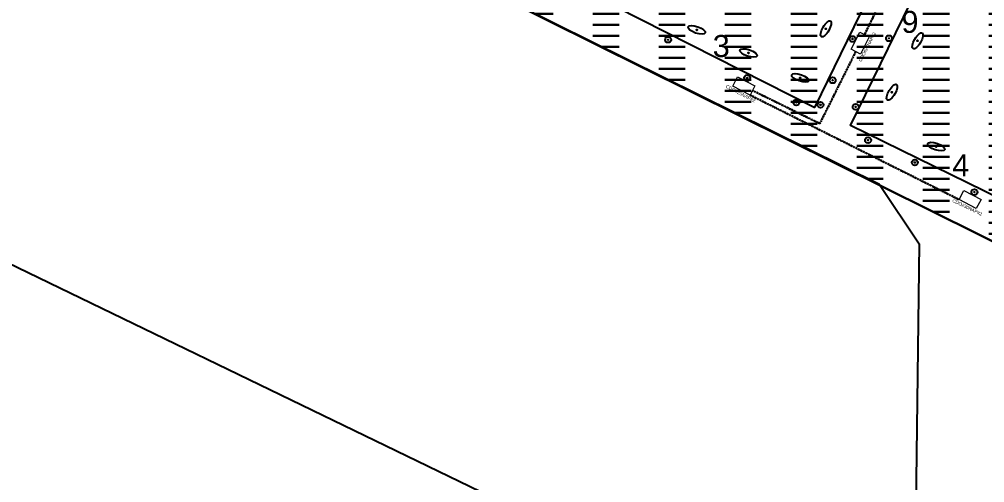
# Model space of a CAD drawing. Header units: metres. Extents: x 400841 to 403530, y 6344062 to 6346805.
# Drawn here: x 401739.6 to 402178.1, y 6344986.9 to 6345197.5 of the extents above; entities that cross this region are included whole.
import ezdxf
from ezdxf.enums import TextEntityAlignment as Align

# ---------------------------------------------------------------- set-up
doc = ezdxf.new("R2010")
doc.units = ezdxf.units.M
doc.header["$MEASUREMENT"] = 0
doc.linetypes.add('PHANTOM2', pattern=[1.25, 0.625, -0.125, 0.125, -0.125, 0.125, -0.125])
for name, color, linetype, lineweight in [('CDO', 10, 'Continuous', 20), ('Cluster', 62, 'Continuous', 30), ('Fibra_CDO_a_CDO', 12, 'PHANTOM2', 30)]:
    doc.layers.add(name, color=color, linetype=linetype, lineweight=lineweight)
for name, color, linetype in [('CDO_name', 1, 'Continuous'), ('HP_por_cuadra', 4, 'Continuous'), ('Manzanas', 7, 'Continuous'), ('Postes', 5, 'Continuous'), ('Propiedades_Servicio', 104, 'Continuous'), ('Radio_Municipal', 2, 'Continuous')]:
    doc.layers.add(name, color=color, linetype=linetype)
doc.layers.get('0').off()
doc.styles.get("Standard").update_dxf_attribs({"font": 'arial.ttf'})

# ---------------------------------------------------------------- blocks, each defined once
blk = doc.blocks.new('Postes')
at = {"layer": 'Postes'}
for radius in [1.35, 0.15]:
    blk.add_circle((0, 0), radius, dxfattribs=at)
blk = doc.blocks.new('HP')
blk.add_point((0, 0))
at = {"layer": 'Propiedades_Servicio'}
blk.add_circle((0, 0), 0.219, dxfattribs=at)
blk.add_ellipse((0, 0), major_axis=(2.06, 3.57), ratio=0.36506, dxfattribs=at)
blk = doc.blocks.new('HP_contador')
at = {"layer": 'HP_por_cuadra'}
blk.add_attdef('8', (-3.87, -5.87), '', height=10, dxfattribs=at)
blk = doc.blocks.new('CDO')
at = {"layer": 'CDO'}
blk.add_lwpolyline([(-4.34, 2.51), (4.48, 2.35), (4.39, -2.37), (-4.43, -2.2)], close=True, dxfattribs=at)
at = {"layer": 'CDO', "color": 7, "flags": 2}
blk.add_attdef('CDO', (-3.67, -1.17), '', height=2.5, rotation=359.5887, dxfattribs=at)
blk = doc.blocks.new('ACMAP_ANN_TEMPLATE_NAME_CAJA_CDO')
at = {"layer": 'CDO_name'}
blk.add_attdef('NAME_CDO', text='', height=1.5, dxfattribs=at).set_placement((0, 0), align=Align.TOP_CENTER)

msp = doc.modelspace()

# ---------------------------------------------------------------- hatches: boundary and pattern name
at = {"layer": 'Cluster', "transparency": 33554457}
h = msp.add_hatch(dxfattribs=at)
h.set_pattern_fill('ACAD_ISO03W100', color=4, style=2)
h.set_pattern_definition([(0, (0, 0), (0, 5), [12, -18])])
h.paths.add_polyline_path([(402314.93, 6345318.65), (402187.88, 6345383.28), (402187.87, 6345383.27), (402181.48, 6345386.53), (402013.66, 6345471.89), (401892.44, 6345240.31), (402197.31, 6345088.77)])
h.paths.add_polyline_path([(402053.04, 6345318.43), (402048.84, 6345320.56), (402052.82, 6345328.43), (402057.03, 6345326.3)], flags=16)
h.paths.add_polyline_path([(402052.74, 6345318.85), (402056.52, 6345326.38), (402053.17, 6345328.07), (402049.39, 6345320.53)], flags=8)

# ---------------------------------------------------------------- linework, layer by layer
at = {"layer": 'Cluster'}
msp.add_lwpolyline([(402314.93, 6345318.65), (402013.31, 6345472.07), (401892.08, 6345240.49), (402197.31, 6345088.77)], close=True, dxfattribs=at)
at = {"layer": 'Fibra_CDO_a_CDO'}
for points in [[(402132.71, 6345209.28), (402123.51, 6345190.61)], [(402119.49, 6345182.76), (402103.18, 6345150.07), (402072.55, 6345165.12)], [(402071.46, 6345163.03), (402166.43, 6345115.54)]]:
    msp.add_lwpolyline(points, dxfattribs=at)
at = {"layer": 'Manzanas'}
for points in [[(402130.3, 6345122.33), (401672.29, 6345349.49), (401661.56, 6345366.02), (401868.73, 6345805.43)], [(402100.88, 6345157.35), (402145.46, 6345248.92), (402056.53, 6345292.86), (402010.66, 6345203.07), (402100.88, 6345157.35)], [(402208.3, 6345104.55), (402117.08, 6345149.17), (402161.73, 6345240.62), (402251.72, 6345196.07), (402208.01, 6345103.6)], [(402130.3, 6345122.33), (402148.35, 6345095.38), (402144.41, 6344785.44)]]:
    msp.add_lwpolyline(points, dxfattribs=at)
at = {"layer": 'Radio_Municipal'}
msp.add_lwpolyline([(402631.96, 6344651.99), (401552.39, 6345174.78), (401624.37, 6345319.72), (401130.56, 6345565.63), (401409.45, 6346184.38), (401187.54, 6346294.33), (401279.5, 6346738.16), (403192.74, 6345775.54), (402631.96, 6344651.99)], close=True, dxfattribs=at)

# ---------------------------------------------------------------- block references
at = {"layer": 'CDO'}
for p, rotation in [((402121.55, 6345186.63), 63.98642247090678), ((402068.59, 6345167.11), 333.4595966738368), ((402171.38, 6345115.54), 333.4595966738368)]:
    msp.add_blockref('CDO', p, dxfattribs=dict(at, rotation=rotation))
at = {"layer": 'CDO_name'}
for p, rotation, values in [((402124.04, 6345185.25), 62.62490965220301, {'NAME_CDO': 'CDO#26NAP#2'}), ((402067.54, 6345164.41), 332.4433318513544, {'NAME_CDO': 'CDO#25NAP#2'}), ((402170.49, 6345112.71), 334.0499319697032, {'NAME_CDO': 'CDO#30NAP#2'})]:
    msp.add_blockref('ACMAP_ANN_TEMPLATE_NAME_CAJA_CDO', p, dxfattribs=dict(at, rotation=rotation)).add_auto_attribs(values)
at = {"layer": 'HP_por_cuadra'}
for p, values in [((402144.1, 6345197.17), {'8': '9'}), ((402058.37, 6345186.2), {'8': '3'}), ((402167.16, 6345131.96), {'8': '4'})]:
    msp.add_blockref('HP_contador', p, dxfattribs=at).add_auto_attribs(values)
at = {"layer": 'Manzanas'}
for p in [(402034.24, 6345188.2), (402070.16, 6345170.8), (402092.49, 6345159.69), (402125.08, 6345142.53), (402146.32, 6345132.36), (402173.37, 6345118.94)]:
    msp.add_blockref('Postes', p, dxfattribs=at)
at = {"layer": 'Postes'}
for p in [(402118, 6345188.51), (402134.6, 6345188.81), (402108.97, 6345169.75), (402103.5, 6345158.58), (402119.47, 6345157.67)]:
    msp.add_blockref('Postes', p, dxfattribs=at)
at = {"layer": 'Propiedades_Servicio'}
for p in [(402105.93, 6345193.12), (402147.59, 6345187.69), (402135.92, 6345164.3)]:
    msp.add_blockref('HP', p, dxfattribs=at)
at = {"layer": 'Propiedades_Servicio', "rotation": 281.2153719011788}
for p in [(402047.24, 6345192.64), (402070.81, 6345182.16), (402094.31, 6345170.85), (402156.06, 6345139.62)]:
    msp.add_blockref('HP', p, dxfattribs=at)

doc.saveas('drawing.dxf')
